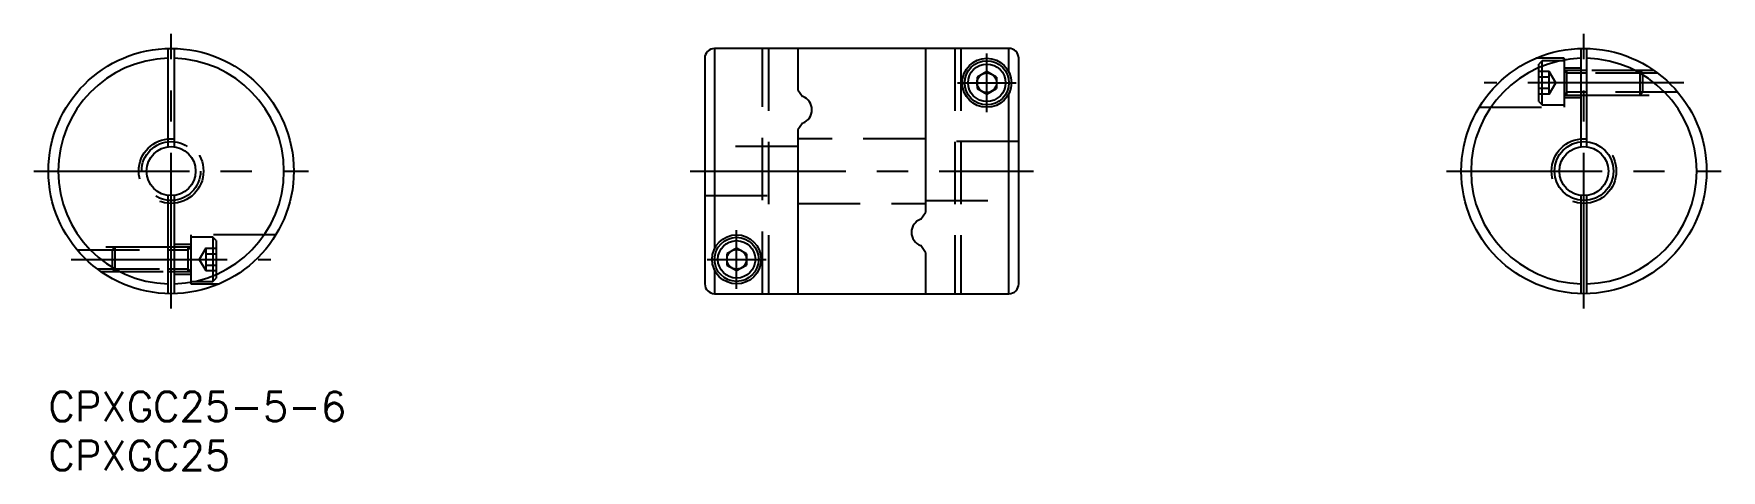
# Model space of a CAD drawing. Extents: x -2 to 170, y -8 to 36.
import ezdxf

# ---------------------------------------------------------------- set-up
doc = ezdxf.new("R2010")
doc.units = 0
doc.header["$LTSCALE"] = 0.5
doc.linetypes.add('CENTER', pattern=[50.8, 31.75, -6.35, 6.35, -6.35])
doc.linetypes.add('DASHED', pattern=[19.05, 12.7, -6.35])
for name, color, linetype in [('MSM_CENTER', 1, 'CENTER'), ('MSM_CONTINUOUS', 7, 'CONTINUOUS'), ('MSM_DASHED', 4, 'DASHED'), ('MSM_NARROW', 5, 'CONTINUOUS'), ('MSM_PART_NUMBER', 7, 'CONTINUOUS')]:
    doc.layers.add(name, color=color, linetype=linetype)
doc.styles.get("Standard").update_dxf_attribs({"font": 'txt.shx', "height": 3, "bigfont": 'bigfont.shx'})

# ---------------------------------------------------------------- blocks, each defined once
blk = doc.blocks.new('*U20')
at = {"layer": 'MSM_PART_NUMBER'}
blk.add_text('CPXGC25-5-6', height=3, dxfattribs=at).set_placement((0, -3))
blk = doc.blocks.new('*U21')
at = {"layer": 'MSM_PART_NUMBER'}
blk.add_text('CPXGC25', height=3, dxfattribs=at).set_placement((0, -8))

msp = doc.modelspace()

# ---------------------------------------------------------------- linework, layer by layer
at = {"layer": 'MSM_CENTER'}
for p, q in [((12.5, 8.5), (12.5, 36.5)), ((156.5, 8.5), (156.5, 36.5)), ((95.64, 28.51), (95.64, 34.5)), ((92.64, 31.5), (98.64, 31.5)), ((166.67, 31.5), (146.32, 31.5)), ((-1.5, 22.5), (26.5, 22.5)), ((65.39, 22.5), (100.39, 22.5)), ((142.5, 22.5), (170.5, 22.5)), ((70.14, 10.5), (70.14, 16.49)), ((2.33, 13.5), (22.67, 13.5)), ((67.15, 13.5), (73.14, 13.5))]:
    msp.add_line(p, q, dxfattribs=at)
at = {"layer": 'MSM_CONTINUOUS'}
for p, q in [((12.2, 24.98), (12.2, 35)), ((12.8, 35), (12.8, 24.98)), ((97.89, 35), (67.89, 35)), ((67.89, 35), (67.89, 14.59)), ((76.39, 35), (76.39, 30.79)), ((89.39, 35), (89.39, 18.29)), ((97.89, 32.59), (97.89, 35)), ((156.2, 35), (156.2, 25.48)), ((156.8, 25.48), (156.8, 35)), ((66.89, 34), (66.89, 11)), ((98.89, 11), (98.89, 34)), ((156.8, 32.75), (156.2, 32.75)), ((95.64, 32.65), (94.64, 32.08)), ((94.64, 32.08), (94.64, 30.92)), ((96.64, 32.08), (95.64, 32.65)), ((96.64, 32.08), (96.64, 30.92)), ((76.39, 30.79), (76.87, 30.1)), ((94.64, 30.92), (95.64, 30.35)), ((95.64, 30.35), (96.64, 30.92)), ((97.89, 10), (97.89, 30.41)), ((156.2, 30.25), (156.8, 30.25)), ((76.87, 27.4), (76.39, 26.71)), ((76.39, 26.71), (76.39, 10)), ((12.2, 10), (12.2, 20.02)), ((12.8, 20.02), (12.8, 10)), ((156.2, 19.52), (156.2, 10)), ((156.8, 10), (156.8, 19.52)), ((88.91, 17.6), (89.39, 18.29)), ((12.8, 14.75), (12.2, 14.75)), ((70.14, 14.65), (69.14, 14.08)), ((69.14, 14.08), (69.14, 12.92)), ((71.14, 14.08), (70.14, 14.65)), ((71.14, 14.08), (71.14, 12.92)), ((89.39, 14.21), (88.91, 14.9)), ((89.39, 14.21), (89.39, 10)), ((12.2, 12.25), (12.8, 12.25)), ((67.89, 12.41), (67.89, 10)), ((69.14, 12.92), (70.14, 12.35)), ((70.14, 12.35), (71.14, 12.92)), ((67.89, 10), (97.89, 10))]:
    msp.add_line(p, q, dxfattribs=at)
for centre, radius in [((12.5, 22.5), 12.5), ((156.5, 22.5), 12.5), ((95.64, 31.5), 2.5), ((95.64, 31.5), 2.25), ((95.64, 31.5), 1.91), ((95.64, 31.5), 1), ((12.5, 22.5), 2.5), ((156.5, 22.5), 3), ((156.5, 22.5), 2.5), ((70.14, 13.5), 2.5), ((70.14, 13.5), 2.25), ((70.14, 13.5), 1.91), ((70.14, 13.5), 1)]:
    msp.add_circle(centre, radius, dxfattribs=at)
for centre, radius, start, end in [((67.9, 33.99), 1.01, 90.5246, 179.4933), ((97.89, 34), 1, 359.9909, 89.9912), ((12.5, 22.5), 11.5, 91.4948, 268.5052), ((12.5, 22.5), 11.5, 271.4948, 88.5052), ((156.5, 22.5), 11.5, 91.4948, 268.5052), ((156.5, 22.5), 11.5, 271.4948, 88.5052), ((76.39, 28.75), 1.43, 289.7149, 70.2851), ((89.39, 16.25), 1.43, 109.7149, 250.2851), ((67.91, 11.01), 1.01, 180.7599, 269.2222), ((97.89, 11), 1, 270.0082, 0.0097)]:
    msp.add_arc(centre, radius, start, end, dxfattribs=at)
at = {"layer": 'MSM_DASHED'}
for p, q in [((72.79, 10), (72.79, 35)), ((73.39, 35), (73.39, 10)), ((92.39, 35), (92.39, 10)), ((92.99, 35), (92.99, 10)), ((154.5, 34), (151.6, 34)), ((152.23, 33.75), (151.9, 33.41)), ((151.9, 29.59), (151.9, 33.41)), ((152.23, 29.25), (152.23, 33.75)), ((154.5, 33.75), (152.23, 33.75)), ((154.5, 34), (154.5, 29)), ((156.2, 33), (154.5, 33)), ((156.2, 32.75), (154.5, 32.75)), ((154.5, 32.75), (154.75, 32.47)), ((154.75, 30.25), (154.75, 32.75)), ((163.65, 32.75), (156.8, 32.75)), ((162.5, 32.47), (162.22, 32.75)), ((162.22, 30.25), (162.22, 32.75)), ((152.96, 32.65), (151.9, 32.65)), ((152.96, 32.08), (151.9, 32.08)), ((152.96, 30.35), (152.96, 32.65)), ((153.62, 31.5), (152.96, 32.65)), ((152.96, 30.35), (153.62, 31.5)), ((156.2, 32.47), (154.75, 32.47)), ((164.03, 32.47), (156.8, 32.47)), ((162.5, 30.53), (162.5, 32.47)), ((152.96, 30.92), (151.9, 30.92)), ((152.96, 30.35), (151.9, 30.35)), ((151.9, 29.59), (152.23, 29.25)), ((152.23, 29.25), (154.5, 29.25)), ((154.5, 30.25), (154.75, 30.53)), ((154.5, 30.25), (156.2, 30.25)), ((154.5, 30), (156.2, 30)), ((156.2, 30.53), (154.75, 30.53)), ((166.08, 30.53), (156.8, 30.53)), ((156.8, 30.25), (166.3, 30.25)), ((162.22, 30.25), (162.5, 30.53)), ((145.82, 29), (154.5, 29)), ((89.39, 25.8), (76.39, 25.8)), ((76.39, 25), (66.89, 25)), ((98.89, 25.5), (89.39, 25.5)), ((156.2, 25.48), (156.2, 24.98)), ((156.8, 24.98), (156.8, 25.48)), ((66.89, 20), (76.39, 20)), ((76.39, 19.2), (89.39, 19.2)), ((89.39, 19.5), (98.89, 19.5)), ((156.2, 20.02), (156.2, 19.52)), ((156.8, 19.52), (156.8, 20.02)), ((23.18, 16), (14.5, 16)), ((14.5, 16), (14.5, 11)), ((16.76, 15.75), (14.5, 15.75)), ((17.1, 15.41), (16.76, 15.75)), ((16.76, 15.75), (16.76, 11.25)), ((12.2, 14.75), (2.69, 14.75)), ((2.92, 14.47), (12.2, 14.47)), ((6.78, 14.75), (6.5, 14.47)), ((6.5, 14.47), (6.5, 12.53)), ((6.78, 14.75), (6.78, 12.25)), ((14.5, 15), (12.8, 15)), ((14.5, 14.75), (12.8, 14.75)), ((12.8, 14.47), (14.25, 14.47)), ((14.25, 12.25), (14.25, 14.75)), ((14.5, 14.75), (14.25, 14.47)), ((16.04, 14.65), (15.37, 13.5)), ((16.04, 14.65), (17.1, 14.65)), ((16.04, 14.65), (16.04, 12.35)), ((16.04, 14.08), (17.1, 14.08)), ((17.1, 15.41), (17.1, 11.59)), ((4.97, 12.53), (12.2, 12.53)), ((5.35, 12.25), (12.2, 12.25)), ((6.5, 12.53), (6.78, 12.25)), ((12.8, 12.53), (14.25, 12.53)), ((12.8, 12.25), (14.5, 12.25)), ((14.5, 12.25), (14.25, 12.53)), ((15.37, 13.5), (16.04, 12.35)), ((16.04, 12.92), (17.1, 12.92)), ((16.04, 12.35), (17.1, 12.35)), ((12.8, 12), (14.5, 12)), ((14.5, 11.25), (16.76, 11.25)), ((14.5, 11), (17.4, 11)), ((16.76, 11.25), (17.1, 11.59))]:
    msp.add_line(p, q, dxfattribs=at)
for centre, radius in [((12.5, 22.5), 3.3), ((156.5, 22.5), 3.3), ((12.5, 22.5), 3)]:
    msp.add_circle(centre, radius, dxfattribs=at)
at = {"layer": 'MSM_NARROW'}
for p, q in [((156.8, 32.47), (156.2, 32.47)), ((156.8, 30.53), (156.2, 30.53)), ((12.2, 14.47), (12.8, 14.47)), ((12.2, 12.53), (12.8, 12.53))]:
    msp.add_line(p, q, dxfattribs=at)

# ---------------------------------------------------------------- block references
at = {"layer": 'MSM_CONTINUOUS'}
for name in ['*U20', '*U21']:
    msp.add_blockref(name, (0, 0), dxfattribs=at)

doc.saveas('drawing.dxf')
